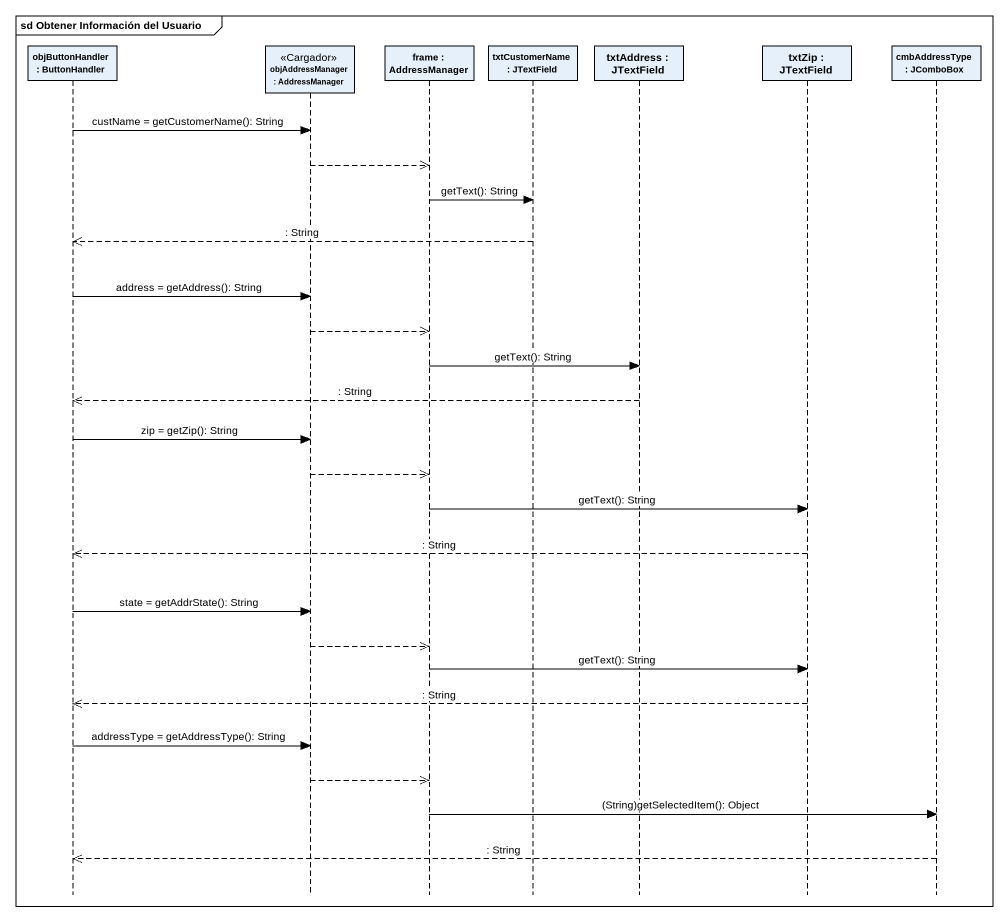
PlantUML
@startuml
mainframe sd Obtener Información del Usuario
hide footbox
participant "objButtonHandler : ButtonHandler" as objButtonHandler
participant "objAddressManager : AddressManager" as objAddressManager <<Cargador>>
participant "frame : AddressManager" as frame_
participant "txtCustomerName : JTextField" as txtCustomerName
participant "txtAddress : JTextField" as txtAddress
participant "txtZip : JTextField" as txtZip
participant "cmbAddressType : JComboBox" as cmbAddressType

objButtonHandler -> objAddressManager : custName = getCustomerName(): String
objAddressManager -->> frame_
frame_ -> txtCustomerName : getText(): String
txtCustomerName -->> objButtonHandler : : String
objButtonHandler -> objAddressManager : address = getAddress(): String
objAddressManager -->> frame_
frame_ -> txtAddress : getText(): String
txtAddress -->> objButtonHandler : : String
objButtonHandler -> objAddressManager : zip = getZip(): String
objAddressManager -->> frame_
frame_ -> txtZip : getText(): String
txtZip -->> objButtonHandler : : String
objButtonHandler -> objAddressManager : state = getAddrState(): String
objAddressManager -->> frame_
frame_ -> txtZip : getText(): String
txtZip -->> objButtonHandler : : String
objButtonHandler -> objAddressManager : addressType = getAddressType(): String
objAddressManager -->> frame_
frame_ -> cmbAddressType : (String)getSelectedItem(): Object
cmbAddressType -->> objButtonHandler : : String
@enduml
